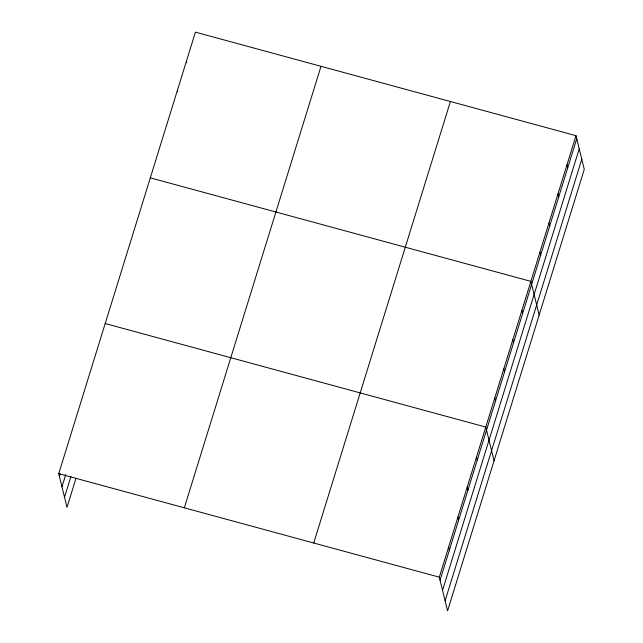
<?xml version="1.0" encoding="UTF-8"?>
<svg xmlns="http://www.w3.org/2000/svg" width="643" height="643" viewBox="0 0 643 643"><rect width="100%" height="100%" fill="white"/><g stroke="black" fill="none" stroke-linecap="round" stroke-linejoin="round"><path stroke-width="0.96" d="M76.003 478.239L67.001 507.327L58.73 473.65L195.416 32.15L575.999 135.673L584.27 169.35L447.584 610.85L439.314 577.173L575.999 135.673M59.469 476.672L60.346 473.859M61.961 486.791L65.731 474.59M64.517 497.208L70.907 476.567M184.324 507.809L321.01 66.317M313.72 543.005L450.405 101.514M440.053 580.195L576.739 138.703M442.537 590.314L579.222 148.814M445.101 600.739L581.786 159.239M150.309 177.846L530.893 281.369L539.164 315.046M105.203 323.542L485.786 427.065L494.057 460.742M58.73 473.65L439.314 577.173M566.973 164.817L567.721 167.839M557.955 193.953L558.703 196.983M548.937 223.089L549.677 226.119M539.911 252.233L540.659 255.255M521.867 310.505L522.614 313.535M512.849 339.649L513.596 342.671M503.831 368.785L504.57 371.815M494.805 397.929L495.552 400.951M476.487 457.085L477.235 460.115M467.196 487.105L467.935 490.135M457.904 517.133L458.644 520.155M448.605 547.153L449.353 550.175M186.398 61.286L186.767 62.805M177.372 90.43L177.741 91.941"/></g></svg>
